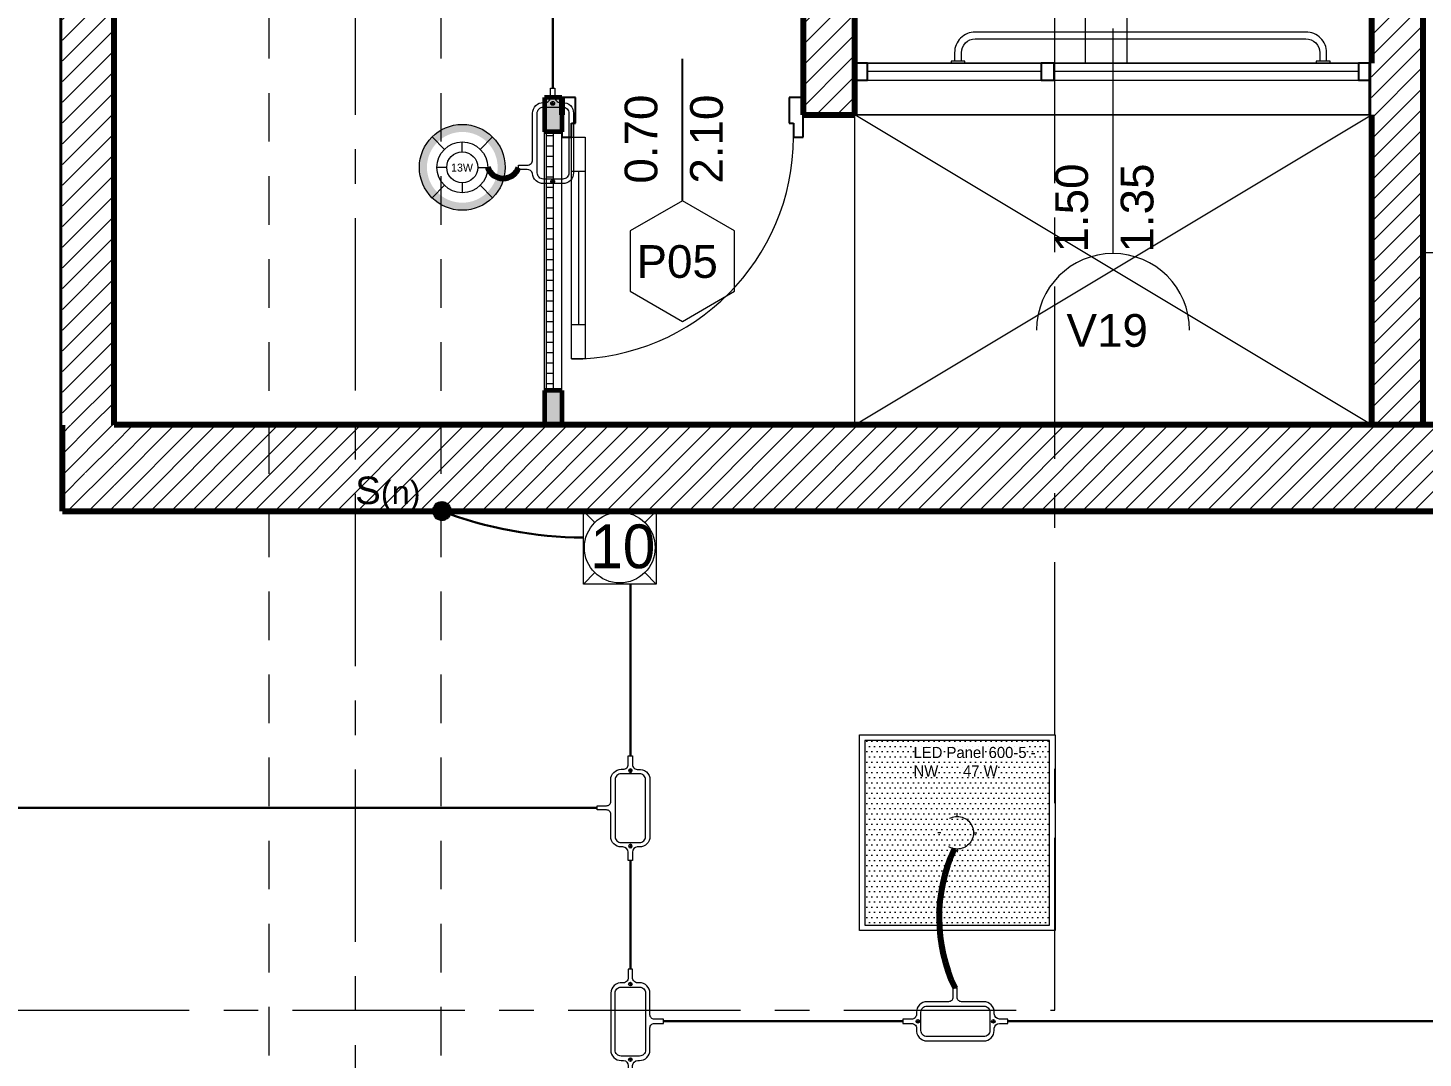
# Model space of a CAD drawing. Header units: inches. Extents: x -38 to 5698, y -33 to 92.
# Drawn here: x 413.37 to 417.42, y 9.862 to 12.852 of the extents above; entities that cross this region are included whole.
import ezdxf
from ezdxf.lldxf.tags import DXFTag

# ---------------------------------------------------------------- set-up
doc = ezdxf.new("R2010")
doc.units = ezdxf.units.IN
doc.header["$MEASUREMENT"] = 0
doc.set_wipeout_variables(frame=1)
for name, pattern in [('ACAD_ISO04W100', [30, 24, -3, 0, -3]), ('CONTINUA', [0]), ('DASHED', [0.75, 0.5, -0.25]), ('Hidden Line', [0.195611, 0.141111, -0.0545]), ('Punto & Raya', [0.65, 0.5, -0.075, 0, -0.075]), ('Rayas', [0.282222, 0.141111, -0.141111]), ('Wipeout_Contour', [1, 0, -1])]:
    doc.linetypes.add(name, pattern=pattern)
for name, color, linetype, lineweight in [('00 IE CKTO TOMAS', 111, 'Rayas', 18), ('01 IE LUM LED AD DN570C', 1, 'Continuous', 13), ('ALUMBRADO_CONDUIT', 30, 'CONDUIT1', 30), ('ALUMBRADO_PVC', 6, 'PVC1', 30), ('Bancas', 1, 'Continuous', 13), ('CABLEADO EXT.', 3, 'PVCSUBT', 30), ('Luminarias', 5, 'Continuous', 20), ('pulsador', 4, 'Continuous', 40), ('Simb_Alumbrado', 140, 'CONTINUA', 30)]:
    doc.layers.add(name, color=color, linetype=linetype, lineweight=lineweight)
for name, color, linetype in [('02 _ ARQ _ ALB _ Ejes Generales', 7, 'Continuous'), ('02 _ ARQ _ ZON _ Espacio.3D', 7, 'Continuous'), ('08 _ STR _ EXT _ 07 Losa Aligerada', 7, 'Continuous'), ('08 _ STR _ EXT _ 09 Vigas', 7, 'Continuous'), ('Acabado - Muros', 7, 'Continuous'), ('Dibujo 2D - General', 7, 'Continuous'), ('Estructura - 04 MURO', 7, 'Continuous'), ('Interior - Sanitarios', 7, 'Continuous'), ('Marcador - Secciones', 251, 'Continuous')]:
    doc.layers.add(name, color=color, linetype=linetype)
doc.styles.add('Annotative', font='arial.ttf')
doc.styles.add('Estilo_Generado_4', font='swisse.ttf')
doc.styles.add('{18b73a54-fa43-428c-adcb-c1c7bbdf2c84}', font='Simplex.shx')
tags = doc.linetypes.add('CONDUIT', pattern='A,1.5,-0.210535,["con",{18b73a54-fa43-428c-adcb-c1c7bbdf2c84},S=0.2,R=0,X=0,Y=-0.065594],-0.702384', length=2.412919).pattern_tags.tags
tags[6] = DXFTag(74, 10)
tags = doc.linetypes.add('CONDUIT1', pattern='A,1,-0.19772,["con",{18b73a54-fa43-428c-adcb-c1c7bbdf2c84},S=0.2,R=0,X=0,Y=-0.065594],-0.593642', length=1.791362).pattern_tags.tags
tags[6] = DXFTag(74, 10)
tags = doc.linetypes.add('PVC1', pattern='A,1,-0.19772,["PVC",{18b73a54-fa43-428c-adcb-c1c7bbdf2c84},S=0.13,R=0,X=0,Y=-0.061851],-0.507647', length=1.705367).pattern_tags.tags
tags[6] = DXFTag(74, 10)
tags = doc.linetypes.add('PVCSUBT', pattern='A,0.6,-0.3,0.6,-0.075691,["PVC",Standard,S=0.2,R=0,X=0,Y=-0.093724],-0.621005', length=2.196696).pattern_tags.tags
tags[10] = DXFTag(74, 10)
pattern_1 = [(45, (370.000046, 6e-09), (-0.030052038, 0.030052038), [])]

# ---------------------------------------------------------------- blocks, each defined once
blk = doc.blocks.new('*U270')
at = {"layer": 'Luminarias', "linetype": 'DASHED', "lineweight": 0, "ltscale": 0.05}
blk.add_lwpolyline([(0, -0.0045), (0, 0.0045)], dxfattribs=at)
blk = doc.blocks.new('*U271')
at = {"color": 0, "linetype": 'ByBlock', "lineweight": -2, "transparency": 16777216}
blk.add_blockref('*U270', (0, 0.05), dxfattribs=at)
for p, rotation in [((-0.05, 0), 90), ((0.05, 0), 269.9999999999999), ((0, -0.05), 180)]:
    blk.add_blockref('*U270', p, dxfattribs=dict(at, rotation=rotation))
blk = doc.blocks.new('PANEL LED 50W')
at = {"layer": 'Luminarias'}
h = blk.add_hatch(dxfattribs=at)
h.set_pattern_fill('DOTS', color=4, scale=0.009097)
h.set_pattern_definition([(0, (0, -2e-14), (0.0072206, 0.01444116), [0, -0.01444116])])
h.paths.add_polyline_path([(-0.2574, -0.2574), (0.2574, -0.2574), (0.2574, 0.2574), (-0.2574, 0.2574)])
h.paths.add_polyline_path([(-0.1296, 0.0974), (0.1849, 0.0974), (0.1849, 0.2469), (-0.1296, 0.2469)], flags=24)
at = {"layer": 'Luminarias', "color": 4, "lineweight": 0}
for points in [[(-0.2729, 0.2729), (0.2729, 0.2729), (0.2729, -0.2729), (-0.2729, -0.2729)], [(-0.2574, -0.2574), (0.2574, -0.2574), (0.2574, 0.2574), (-0.2574, 0.2574)]]:
    blk.add_lwpolyline(points, close=True, dxfattribs=at)
at = {"layer": 'Luminarias', "color": 4, "linetype": 'DASHED', "lineweight": 0, "ltscale": 0.01}
blk.add_circle((0, 0), 0.0455, dxfattribs=at)
at = {"color": 4}
blk.add_blockref('*U271', (0, 0), dxfattribs=at)
at = {"layer": 'Luminarias', "color": 4, "insert": (-0.1218, 0.2392), "char_height": 0.030929, "width": 0.382855, "attachment_point": 1}
blk.add_mtext('{\\Ftxt|c0;LED Panel 600-5 - NW      47 W}', dxfattribs=at)
blk = doc.blocks.new('lumin 47')
at = {"layer": 'ALUMBRADO_CONDUIT', "xscale": 1.041283452965173, "yscale": 1.041283452965173, "zscale": 1.041283452965173}
blk.add_blockref('PANEL LED 50W', (-76.251, 24.2433), dxfattribs=at)
blk = doc.blocks.new('LUM DN570C')
at = {"layer": '01 IE LUM LED AD DN570C'}
h = blk.add_hatch(color=256, dxfattribs=at)
edge = h.paths.add_edge_path()
edge.add_arc((0, 0), 0.1344, 0, 360)
edge = h.paths.add_edge_path(flags=17)
edge.add_arc((0, 0), 0.1108, 0, 360)
for p, q in [((-0.0561, 0.0563), (-0.0949, 0.0952)), ((0.0561, 0.0563), (0.0949, 0.0952)), ((-0.0561, -0.0563), (-0.0949, -0.0952)), ((0.0561, -0.0563), (0.0949, -0.0952))]:
    blk.add_line(p, q, dxfattribs=at)
at = {"layer": '01 IE LUM LED AD DN570C', "ltscale": 0.4}
for p, q in [((0, 0.0487), (0, 0.0795)), ((-0.0487, 0), (-0.0795, 0)), ((0.0487, 0), (0.0795, 0)), ((0, -0.0487), (0, -0.0795))]:
    blk.add_line(p, q, dxfattribs=at)
at = {"layer": '01 IE LUM LED AD DN570C'}
for radius in [0.1344, 0.0795]:
    blk.add_circle((0, 0), radius, dxfattribs=at)
at = {"layer": '01 IE LUM LED AD DN570C', "ltscale": 0.4}
blk.add_circle((0, 0), 0.0487, dxfattribs=at)
at = {"color": 1, "linetype": 'ByBlock', "lineweight": 80, "insert": (-0.0353, 0.0117), "char_height": 0.025, "width": 0.622217, "attachment_point": 1}
blk.add_mtext('13W ', dxfattribs=at)
blk = doc.blocks.new('oval t')
at = {"layer": 'Simb_Alumbrado', "lineweight": 13}
blk.add_lwpolyline([(0.0141, 0.0102, -0.414214), (0.0041, 0.0202), (0.0041, 0.0416), (-0.0056, 0.0416), (-0.0056, 0.0202, -0.414214), (-0.0156, 0.0102), (-0.0659, 0.0102, 0.414214), (-0.0899, -0.0138), (-0.0899, -0.0183, -0.414214), (-0.1019, -0.0303), (-0.1213, -0.0303), (-0.1213, -0.04), (-0.1016, -0.04, -0.451917), (-0.0897, -0.0535, 0.451917), (-0.0659, -0.0805), (0.0659, -0.0805, 0.414214), (0.0899, -0.0566), (0.0899, -0.0512, -0.398753), (0.1019, -0.0401), (0.1213, -0.0401), (0.1213, -0.0304), (0.1019, -0.0304, -0.368669), (0.0899, -0.0176), (0.0899, -0.0138, 0.414214), (0.0659, 0.0102), (0.0141, 0.0102)], format="xyb", dxfattribs=at)
blk.add_lwpolyline([(-0.0659, 0), (0.0659, 0, -0.414214), (0.0797, -0.0138), (0.0797, -0.0566, -0.414214), (0.0659, -0.0703), (-0.0659, -0.0703, -0.414214), (-0.0797, -0.0566), (-0.0797, -0.0138, -0.414214)], format="xyb", close=True, dxfattribs=at)
for points in [[(-0.0869, -0.031), (-0.0869, -0.0394)], [(0.0879, -0.031), (0.0879, -0.0394)], [(-0.0911, -0.0352), (-0.0828, -0.0352)], [(0.0837, -0.0352), (0.0921, -0.0352)]]:
    blk.add_lwpolyline(points, dxfattribs=at)
for centre in [(-0.0869, -0.0352), (0.0879, -0.0352)]:
    blk.add_circle(centre, 0.00419, dxfattribs=at)
blk = doc.blocks.new('CAJA OVAL TIPO L')
at = {"layer": 'Simb_Alumbrado', "lineweight": 13}
blk.add_lwpolyline([(-0.0491, -0.079), (-0.0491, -0.0343, -0.380413), (-0.0258, -0.0088), (-0.0258, -0.0088, 0.341426), (-0.0164, 0.0033), (-0.0164, 0.0236), (-0.0063, 0.0236), (-0.0063, 0.0033, 0.414214), (0.0063, -0.0092), (0.1138, -0.0092, -0.414214), (0.1388, -0.0343), (0.1388, -0.0382, 0.414214), (0.1513, -0.0508), (0.1716, -0.0508), (0.1716, -0.0609), (0.1513, -0.0609, 0.414214), (0.1388, -0.0734), (0.1388, -0.079, -0.414214), (0.1138, -0.104), (-0.0241, -0.104, -0.414214), (-0.0491, -0.079, 0.414214)], format="xyb", dxfattribs=at)
blk.add_lwpolyline([(-0.0241, -0.0199), (0.1138, -0.0199, -0.414214), (0.1282, -0.0343), (0.1282, -0.079, -0.414214), (0.1138, -0.0934), (-0.0241, -0.0934, -0.414214), (-0.0384, -0.079), (-0.0384, -0.0343, -0.414214)], format="xyb", close=True, dxfattribs=at)
for points in [[(-0.0483, -0.0558), (-0.0395, -0.0558)], [(-0.0439, -0.0514), (-0.0439, -0.0602)], [(0.1323, -0.0558), (0.1411, -0.0558)], [(0.1367, -0.0514), (0.1367, -0.0602)]]:
    blk.add_lwpolyline(points, dxfattribs=at)
for centre in [(-0.0439, -0.0558), (0.1367, -0.0558)]:
    blk.add_circle(centre, 0.00438, dxfattribs=at)
blk = doc.blocks.new('100x100x80 adosado')
at = {"layer": 'Simb_Alumbrado', "lineweight": 13}
blk.add_lwpolyline([(-0.0768, 0.0788), (0.0194, 0.0788), (0.0194, -0.0174), (-0.0768, -0.0174)], close=True, dxfattribs=at)
at = {"layer": 'Simb_Alumbrado', "lineweight": 9}
for points in [[(-0.0768, 0.0788), (-0.0618, 0.0638)], [(0.0043, 0.0638), (0.0194, 0.0788)], [(-0.0768, -0.0174), (-0.0618, -0.0023)], [(0.0043, -0.0023), (0.0194, -0.0174)]]:
    blk.add_lwpolyline(points, dxfattribs=at)
blk.add_circle((-0.0287, 0.0307), 0.0467, dxfattribs=at)
at = {"layer": 'Simb_Alumbrado', "lineweight": 9, "insert": (-0.0677, 0.0612), "char_height": 0.05773, "attachment_point": 1}
blk.add_mtext_dynamic_manual_height_columns('10', width=0.119989, gutter_width=12.5, heights=[0], dxfattribs=at)
blk = doc.blocks.new('pulsador')
at = {"layer": 'pulsador', "lineweight": 40}
h = blk.add_hatch(color=4, dxfattribs=at)
h.dxf.hatch_style = 1
h.paths.add_polyline_path([(246.2314, 46.0882, 1), (246.279, 46.0882, 1)])
h.paths.add_polyline_path([(246.2786, 46.0882, -1), (246.2317, 46.0882, -1)], flags=16)
h.paths.add_polyline_path([(246.271, 46.0882, -1), (246.2393, 46.0882, -1)], flags=0)
at = {"layer": 'pulsador'}
h = blk.add_hatch(color=4, dxfattribs=at)
h.dxf.hatch_style = 1
h.paths.add_polyline_path([(246.2393, 46.0882, 1), (246.271, 46.0882, 1)])
at = {"layer": 'pulsador', "color": 4, "lineweight": 50}
blk.add_circle((246.2552, 46.0882), 0.0238, dxfattribs=at)
at = {"layer": 'pulsador', "color": 4, "lineweight": 40}
blk.add_circle((246.2552, 46.0882), 0.0235, dxfattribs=at)
at = {"layer": 'pulsador', "color": 4}
blk.add_circle((246.2552, 46.0882), 0.0159, dxfattribs=at)

msp = doc.modelspace()

# ---------------------------------------------------------------- linework, layer by layer
at = {"layer": '02 _ ARQ _ ZON _ Espacio.3D', "color": 254, "linetype": 'Continuous', "lineweight": 0, "flags": 128}
msp.add_lwpolyline([(407.12, 16.5), (407.12, 8.1), (407.57, 8.1), (407.57, 7.7), (407.77, 7.7), (407.77, 7.3311), (413.67, 7.3311), (413.67, 7.7), (414.07, 7.7), (414.07, 8.1), (414.57, 8.1), (414.57, 7.35), (420.67, 7.35), (420.67, 7.7), (421.07, 7.7), (421.07, 8.1), (421.42, 8.1), (421.4199, 11.45), (413.47, 11.4499), (413.47, 17.35), (407.57, 17.3493), (407.57, 16.5)], close=True, dxfattribs=at)
at = {"layer": '02 _ ARQ _ ZON _ Espacio.3D', "color": 9, "linetype": 'Continuous', "lineweight": 5, "flags": 128}
for points in [[(413.62, 16.9), (413.62, 11.6999), (415.77, 11.7), (415.77, 12.6005), (415.62, 12.6005), (415.62, 16.1), (414.07, 16.1), (414.07, 16.9)], [(417.27, 12.7505), (417.27, 15.3872), (416.67, 15.3872), (416.67, 15.4622), (415.77, 15.4622), (415.77, 12.7505)], [(417.42, 14.9999), (417.42, 11.7), (421.32, 11.7), (421.32, 14.9999), (418.47, 14.9999), (418.47, 13.6749), (418.32, 13.6749), (418.32, 14.9999)]]:
    msp.add_lwpolyline(points, close=True, dxfattribs=at)
at = {"layer": '08 _ STR _ EXT _ 07 Losa Aligerada', "color": 254, "linetype": 'Continuous', "lineweight": 18, "flags": 128}
msp.add_lwpolyline([(415.77, 12.6005), (417.27, 12.6005), (417.27, 11.7), (415.77, 11.7)], close=True, dxfattribs=at)
at = {"layer": 'Acabado - Muros', "color": 7, "linetype": 'Continuous', "lineweight": 60}
msp.add_line((414.92, 12.6505), (414.87, 12.6505), dxfattribs=at)
at = {"layer": 'ALUMBRADO_CONDUIT', "color": 30, "lineweight": 30, "ltscale": 0.4, "true_color": 0xf26722}
for p, q in [((414.8935, 13.7392), (414.8935, 12.6771)), ((415.1189, 10.7398, 0), (415.1189, 11.2383)), ((412.6344, 10.5887, 0), (415.0226, 10.5887, 0)), ((415.1189, 10.1202, 0), (415.1189, 10.4356, 0)), ((415.2151, 9.9691, 0), (415.9102, 9.969)), ((416.2144, 9.969), (419.4047, 9.969))]:
    msp.add_line(p, q, dxfattribs=at)
at = {"layer": 'CABLEADO EXT.', "color": 3, "lineweight": 80}
for centre, radius, start, end in [((414.7493, 12.4628), 0.0472, 198.7141, 341.2859), ((416.4885, 10.2694), 0.4735, 155.0733, 205.5446)]:
    msp.add_arc(centre, radius, start, end, dxfattribs=at)
at = {"layer": 'Estructura - 04 MURO', "color": 165, "linetype": 'Continuous', "lineweight": 15}
for p, q in [((416.52, 12.1974), (416.52, 12.8505)), ((416.3113, 12.7255), (415.8075, 12.7255)), ((417.2325, 12.7255), (416.3488, 12.7255)), ((415.8075, 12.7005), (416.3113, 12.7005)), ((416.3488, 12.7005), (417.2325, 12.7005)), ((414.948, 11.8914), (414.948, 12.5355)), ((414.948, 12.5355), (414.988, 12.5355)), ((414.988, 12.5355), (414.988, 11.8914)), ((414.988, 12.4355), (414.948, 12.4355)), ((414.948, 11.9914), (414.988, 11.9914)), ((414.988, 11.8914), (414.948, 11.8914))]:
    msp.add_line(p, q, dxfattribs=at)
at = {"layer": 'Estructura - 04 MURO', "color": 152, "linetype": 'Continuous', "lineweight": 25}
msp.add_line((415.27, 12.3505), (415.27, 12.763), dxfattribs=at)
at = {"layer": 'Estructura - 04 MURO', "color": 165, "linetype": 'Continuous', "lineweight": 25}
for p, q in [((415.8075, 12.7005), (415.8075, 12.7505)), ((416.3488, 12.7505), (416.3113, 12.7505)), ((416.3113, 12.7505), (416.3113, 12.7005)), ((416.3488, 12.7005), (416.3488, 12.7505)), ((417.2325, 12.7505), (417.2325, 12.7005)), ((416.3113, 12.7005), (416.3488, 12.7005)), ((414.92, 12.6505), (414.92, 12.5355)), ((414.96, 12.6505), (414.92, 12.6505)), ((414.96, 12.5755), (414.96, 12.6505)), ((415.58, 12.6505), (415.58, 12.5755)), ((414.948, 12.5355), (414.948, 12.5755)), ((414.948, 12.5755), (414.96, 12.5755)), ((415.58, 12.5755), (415.592, 12.5755)), ((415.592, 12.5755), (415.592, 12.5355)), ((414.92, 12.5355), (414.948, 12.5355)), ((415.592, 12.5355), (415.62, 12.5355))]:
    msp.add_line(p, q, dxfattribs=at)
at = {"layer": 'Estructura - 04 MURO', "color": 7, "linetype": 'Continuous', "lineweight": 80}
msp.add_line((414.92, 12.6505), (414.92, 12.6005), dxfattribs=at)
at = {"layer": 'Estructura - 04 MURO', "color": 165, "linetype": 'Continuous', "lineweight": 15, "flags": 128}
msp.add_lwpolyline([(414.968, 12.4355), (414.968, 11.9914)], dxfattribs=at)
at = {"layer": 'Estructura - 04 MURO', "color": 251, "linetype": 'Continuous', "lineweight": 13, "flags": 128}
msp.add_lwpolyline([(415.27, 12.0005), (415.4216, 12.088), (415.4216, 12.263), (415.27, 12.3505), (415.1185, 12.263), (415.1185, 12.088)], close=True, dxfattribs=at)
msp.add_lwpolyline([(416.7419, 11.9755, 1), (416.2981, 11.9755)], format="xyb", dxfattribs=at)
at = {"layer": 'Estructura - 04 MURO', "color": 175, "linetype": 'Continuous', "lineweight": 15}
msp.add_arc((414.948, 12.5355), 0.644, 270, 0, dxfattribs=at)
at = {"layer": 'Interior - Sanitarios', "color": 205, "linetype": 'Continuous', "lineweight": 13}
for p, q in [((419.37, 12.2), (417.42, 12.2)), ((417.42, 12.2), (417.42, 11.7)), ((419.37, 11.7), (417.42, 11.7))]:
    msp.add_line(p, q, dxfattribs=at)
at = {"layer": 'Interior - Sanitarios', "color": 205, "linetype": 'Continuous', "lineweight": 13, "flags": 128}
msp.add_lwpolyline([(416.56, 12.9135), (416.56, 12.7505), (416.44, 12.7505), (416.44, 12.9135)], close=True, dxfattribs=at)
for points in [[(417.14, 12.7555), (417.14, 12.7805, 0.414214), (417.08, 12.8405), (416.12, 12.8405, 0.414214), (416.06, 12.7805), (416.06, 12.7555)], [(416.08, 12.7555), (416.08, 12.7805, -0.414214), (416.12, 12.8205), (417.08, 12.8205, -0.414214), (417.12, 12.7805), (417.12, 12.7555)]]:
    msp.add_lwpolyline(points, format="xyb", dxfattribs=at)
for points in [[(416.09, 12.7555), (416.05, 12.7555), (416.05, 12.7505), (416.09, 12.7505), (416.09, 12.7555)], [(417.15, 12.7555), (417.11, 12.7555), (417.11, 12.7505), (417.15, 12.7505), (417.15, 12.7555)]]:
    msp.add_lwpolyline(points, dxfattribs=at)
at = {"layer": 'Marcador - Secciones', "color": 251, "linetype": 'Punto & Raya', "lineweight": 13}
msp.add_line((374.9384, 10.0018), (416.3507, 10.0018), dxfattribs=at)

# ---------------------------------------------------------------- block references
msp.add_blockref('lumin 47', (492.3188, -13.7269))
at = {"layer": '01 IE LUM LED AD DN570C', "color": 1, "lineweight": 5, "xscale": 0.9263905751172247, "yscale": 0.9263905751172247, "zscale": 0.9263905751172247}
msp.add_blockref('LUM DN570C', (414.631, 12.4477), dxfattribs=at)
at = {"layer": 'Bancas', "color": 252, "true_color": 0x939598, "yscale": 1.253906979044094, "zscale": 1.253906979044094}
for p, xscale, rotation in [((415.0748, 10.5877, 0), -1.253906979044094, 90), ((415.163, 9.9681, 0), 1.253906979044094, 270)]:
    msp.add_blockref('oval t', p, dxfattribs=dict(at, xscale=xscale, rotation=rotation))
at = {"layer": 'Bancas', "color": 252, "true_color": 0x939598, "xscale": 1.253906979044094, "yscale": 1.253906979044094, "zscale": 1.253906979044094}
msp.add_blockref('oval t', (416.0623, 10.0131), dxfattribs=at)

# ---------------------------------------------------------------- texts
at = {"layer": 'Estructura - 04 MURO', "color": 251, "lineweight": 25, "char_height": 0.095, "attachment_point": 7, "rotation": 90, "style": 'Estilo_Generado_4'}
for s, insert in [('\\A1;{\\pql;\\pt0;\\fSwis721 Ex BT|b0|i0|c0|p34;0.70\\fSwis721 Ex BT|b0|i0|c0|p34;\\A1{\\H.66x;\\S^  ;}\\fSwis721 Ex BT|b0|i0|c0|p34;\\fSwis721 Ex BT|b0|i0|c0|p34;}', (415.225, 12.4005)), ('\\A1;{\\pql;\\pt0;\\fSwis721 Ex BT|b0|i0|c0|p34;2.10\\fSwis721 Ex BT|b0|i0|c0|p34;\\A1{\\H.66x;\\S^  ;}\\fSwis721 Ex BT|b0|i0|c0|p34;\\fSwis721 Ex BT|b0|i0|c0|p34;}', (415.415, 12.4005)), ('\\A1;{\\pql;\\pt0;\\fSwis721 Ex BT|b0|i0|c0|p34;1.50\\fSwis721 Ex BT|b0|i0|c0|p34;\\A1{\\H.66x;\\S^  ;}\\fSwis721 Ex BT|b0|i0|c0|p34;\\fSwis721 Ex BT|b0|i0|c0|p34;}', (416.475, 12.2005)), ('\\A1;{\\pql;\\pt0;\\fSwis721 Ex BT|b0|i0|c0|p34;1.35\\fSwis721 Ex BT|b0|i0|c0|p34;\\A1{\\H.66x;\\S^  ;}\\fSwis721 Ex BT|b0|i0|c0|p34;\\fSwis721 Ex BT|b0|i0|c0|p34;}', (416.665, 12.2005))]:
    msp.add_mtext(s, dxfattribs=dict(at, insert=insert))
at = {"layer": 'Estructura - 04 MURO', "color": 251, "lineweight": 25, "char_height": 0.095, "attachment_point": 7, "style": 'Estilo_Generado_4'}
for s, insert in [('\\A1;{\\pql;\\pt0;\\fSwis721 Ex BT|b0|i0|c0|p34;P05\\fSwis721 Ex BT|b0|i0|c0|p34;\\fSwis721 Ex BT|b0|i0|c0|p34;\\fSwis721 Ex BT|b0|i0|c0|p34;}', (415.1367, 12.1255)), ('\\A1;{\\pql;\\pt0;\\fSwis721 Ex BT|b0|i0|c0|p34;V19\\fSwis721 Ex BT|b0|i0|c0|p34;\\fSwis721 Ex BT|b0|i0|c0|p34;\\fSwis721 Ex BT|b0|i0|c0|p34;}', (416.385, 11.9254))]:
    msp.add_mtext(s, dxfattribs=dict(at, insert=insert))

# ---------------------------------------------------------------- next in the draw order: wipeouts: each hides what was drawn before it
at = {"color": 254, "linetype": 'Wipeout_Contour', "lineweight": 0, "ltscale": 13044.615362}
msp.add_wipeout([(414.87, 12.5505), (414.87, 11.7999), (414.92, 11.7999), (414.92, 12.5505)], dxfattribs=at).dxf.layer = 'Acabado - Muros'
at = {"color": 254, "linetype": 'Wipeout_Contour', "lineweight": 0, "ltscale": 9785.43996}
msp.add_wipeout([(415.77, 12.7505), (415.62, 12.6005), (415.77, 12.6005)], dxfattribs=at).dxf.layer = 'Estructura - 04 MURO'
at = {"color": 254, "linetype": 'Wipeout_Contour', "lineweight": 0, "ltscale": 13054.282918}
msp.add_wipeout([(417.27, 12.7505), (417.27, 12.6005), (417.35, 12.6005), (417.35, 12.7505)], dxfattribs=at).dxf.layer = 'Estructura - 04 MURO'
at = {"color": 254, "linetype": 'Wipeout_Contour', "lineweight": 0, "ltscale": 9779.832173}
msp.add_wipeout([(413.47, 11.4499), (413.62, 11.6999), (413.47, 11.6999)], dxfattribs=at).dxf.layer = 'Estructura - 04 MURO'

# ---------------------------------------------------------------- next in the draw order: hatches: boundary and pattern name
at = {"layer": 'Estructura - 04 MURO', "linetype": 'Continuous', "lineweight": 5}
h = msp.add_hatch(dxfattribs=at)
h.set_pattern_fill('LADRILLO_COMÚN_0002', color=252, style=0, pattern_type=2)
h.set_pattern_definition(pattern_1)
h.paths.add_polyline_path([(415.77, 12.7505), (415.62, 12.6005), (415.77, 12.6005)])
h = msp.add_hatch(dxfattribs=at)
h.set_pattern_fill('LADRILLO_COMÚN_0002', color=252, style=0, pattern_type=2)
h.set_pattern_definition(pattern_1)
h.paths.add_polyline_path([(417.27, 12.7505), (417.27, 12.6005), (417.35, 12.6005), (417.35, 12.7505)])
h = msp.add_hatch(dxfattribs=at)
h.set_pattern_fill('LADRILLO_COMÚN_0002', color=252, style=0, pattern_type=2)
h.set_pattern_definition(pattern_1)
h.paths.add_polyline_path([(413.47, 11.4499), (413.62, 11.6999), (413.47, 11.6999)])

# ---------------------------------------------------------------- next in the draw order: linework, layer by layer
at = {"layer": 'Acabado - Muros', "color": 7, "linetype": 'Continuous', "lineweight": 60}
msp.add_line((414.92, 12.6505), (414.92, 12.5505), dxfattribs=at)
at = {"layer": 'Acabado - Muros', "color": 251, "linetype": 'Continuous', "lineweight": 13, "flags": 128}
for points in [[(414.87, 11.7999), (414.87, 12.5505)], [(414.92, 11.7999), (414.92, 12.5505)]]:
    msp.add_lwpolyline(points, dxfattribs=at)
at = {"layer": 'Estructura - 04 MURO', "color": 165, "linetype": 'Continuous', "lineweight": 25}
for p, q in [((417.27, 12.7505), (417.2325, 12.7505)), ((417.2325, 12.7005), (417.27, 12.7005))]:
    msp.add_line(p, q, dxfattribs=at)
at = {"layer": 'Estructura - 04 MURO', "color": 7, "linetype": 'Continuous', "lineweight": 80}
msp.add_line((417.27, 12.6005), (417.27, 12.7505), dxfattribs=at)
msp.add_line((417.27, 12.6005), (417.27, 12.7505), dxfattribs=at)
at = {"layer": 'Estructura - 04 MURO', "color": 7, "linetype": 'Continuous', "lineweight": 80, "flags": 128}
for points in [[(417.35, 12.7505), (417.27, 12.7505)], [(417.35, 12.6005), (417.35, 12.7505)], [(417.27, 12.6005), (417.35, 12.6005)]]:
    msp.add_lwpolyline(points, dxfattribs=at)

# ---------------------------------------------------------------- next in the draw order: wipeouts: each hides what was drawn before it
at = {"color": 254, "linetype": 'Wipeout_Contour', "lineweight": 0, "ltscale": 13044.575362}
msp.add_wipeout([(414.875, 12.5505), (414.875, 11.7999), (414.895, 11.7999), (414.895, 12.5505)], dxfattribs=at).dxf.layer = 'Acabado - Muros'
at = {"color": 254, "linetype": 'Wipeout_Contour', "lineweight": 0, "ltscale": 9786.294422}
msp.add_wipeout([(415.62, 12.6005), (415.77, 12.7505), (415.62, 12.7505)], dxfattribs=at).dxf.layer = 'Estructura - 04 MURO'
at = {"color": 254, "linetype": 'Wipeout_Contour', "lineweight": 0, "ltscale": 9778.97774}
msp.add_wipeout([(413.62, 11.6999), (413.47, 11.4499), (413.62, 11.4499)], dxfattribs=at).dxf.layer = 'Estructura - 04 MURO'

# ---------------------------------------------------------------- next in the draw order: hatches: boundary and pattern name
at = {"layer": 'Acabado - Muros', "linetype": 'Continuous', "lineweight": 0}
msp.add_hatch(color=254, dxfattribs=at).paths.add_polyline_path([(414.87, 12.5505), (414.92, 12.5505), (414.92, 12.6505), (414.87, 12.6505)])
h = msp.add_hatch(dxfattribs=at)
h.set_pattern_fill('CONTRACHAPADO_0002', color=254, style=0, pattern_type=2)
h.set_pattern_definition([(0, (370.000046, 6e-09), (0, 0.030000001), [])])
h.paths.add_polyline_path([(414.875, 12.5505), (414.875, 11.7999), (414.895, 11.7999), (414.895, 12.5505)])
at = {"layer": 'Estructura - 04 MURO', "linetype": 'Continuous', "lineweight": 5}
h = msp.add_hatch(dxfattribs=at)
h.set_pattern_fill('LADRILLO_COMÚN_0002', color=252, style=0, pattern_type=2)
h.set_pattern_definition(pattern_1)
h.paths.add_polyline_path([(415.62, 12.6005), (415.77, 12.7505), (415.62, 12.7505)])
h = msp.add_hatch(dxfattribs=at)
h.set_pattern_fill('LADRILLO_COMÚN_0002', color=252, style=0, pattern_type=2)
h.set_pattern_definition(pattern_1)
h.paths.add_polyline_path([(413.62, 11.6999), (413.47, 11.4499), (413.62, 11.4499)])

# ---------------------------------------------------------------- next in the draw order: linework, layer by layer
at = {"layer": 'Acabado - Muros', "color": 7, "linetype": 'Continuous', "lineweight": 60}
for p, q in [((414.87, 12.6505), (414.87, 12.5505)), ((414.92, 12.5505), (414.87, 12.5505)), ((414.92, 11.7999), (414.87, 11.7999))]:
    msp.add_line(p, q, dxfattribs=at)
at = {"layer": 'Acabado - Muros', "color": 7, "linetype": 'Continuous', "lineweight": 13, "flags": 128}
msp.add_lwpolyline([(414.875, 12.5505), (414.895, 12.5505), (414.895, 11.7999), (414.875, 11.7999)], close=True, dxfattribs=at)
at = {"layer": 'Estructura - 04 MURO', "color": 165, "linetype": 'Continuous', "lineweight": 25}
for p, q in [((415.77, 12.7005), (415.8075, 12.7005)), ((415.62, 12.6505), (415.58, 12.6505)), ((415.62, 12.5355), (415.62, 12.6505))]:
    msp.add_line(p, q, dxfattribs=at)
at = {"layer": 'Estructura - 04 MURO', "color": 7, "linetype": 'Continuous', "lineweight": 80}
msp.add_line((415.62, 12.6505), (415.62, 12.6005), dxfattribs=at)
at = {"layer": 'Estructura - 04 MURO', "color": 165, "linetype": 'Continuous', "lineweight": 15}
msp.add_line((417.27, 12.6005), (415.77, 12.6005), dxfattribs=at)
at = {"layer": 'Estructura - 04 MURO', "color": 7, "linetype": 'Continuous', "lineweight": 80, "flags": 128}
for points in [[(413.47, 11.4499), (413.47, 16.9)], [(415.62, 12.6005), (415.77, 12.6005)]]:
    msp.add_lwpolyline(points, dxfattribs=at)

# ---------------------------------------------------------------- next in the draw order: block references
at = {"layer": 'ALUMBRADO_CONDUIT', "linetype": 'CONDUIT', "lineweight": 30, "xscale": 1.253906979044094, "yscale": 1.253906979044094, "zscale": 1.253906979044094, "rotation": 90}
msp.add_blockref('CAJA OVAL TIPO L', (414.8235, 12.4619), dxfattribs=at)

# ---------------------------------------------------------------- next in the draw order: wipeouts: each hides what was drawn before it
at = {"color": 254, "linetype": 'Wipeout_Contour', "lineweight": 0, "ltscale": 13047.853723}
msp.add_wipeout([(415.62, 16.1), (415.62, 12.7505), (415.77, 12.7505), (415.77, 16.1)], dxfattribs=at).dxf.layer = 'Estructura - 04 MURO'

# ---------------------------------------------------------------- next in the draw order: hatches: boundary and pattern name
at = {"layer": 'Estructura - 04 MURO', "linetype": 'Continuous', "lineweight": 5}
h = msp.add_hatch(dxfattribs=at)
h.set_pattern_fill('LADRILLO_COMÚN_0002', color=252, style=0, pattern_type=2)
h.set_pattern_definition(pattern_1)
h.paths.add_polyline_path([(415.62, 16.1), (415.62, 12.7505), (415.77, 12.7505), (415.77, 16.1)])

# ---------------------------------------------------------------- next in the draw order: linework, layer by layer
at = {"layer": 'Estructura - 04 MURO', "color": 7, "linetype": 'Continuous', "lineweight": 80}
msp.add_line((415.77, 12.6005), (415.77, 12.7505), dxfattribs=at)
msp.add_line((415.77, 12.6005), (415.77, 12.7505), dxfattribs=at)
at = {"layer": 'Estructura - 04 MURO', "color": 165, "linetype": 'Continuous', "lineweight": 15}
msp.add_line((417.27, 12.7505), (415.77, 12.7505), dxfattribs=at)
at = {"layer": 'Estructura - 04 MURO', "color": 165, "linetype": 'Continuous', "lineweight": 25}
msp.add_line((415.8075, 12.7505), (415.77, 12.7505), dxfattribs=at)
at = {"layer": 'Estructura - 04 MURO', "color": 7, "linetype": 'Continuous', "lineweight": 80, "flags": 128}
for points in [[(415.62, 16.1), (415.62, 12.6505)], [(415.77, 12.7505), (415.77, 15.3872)]]:
    msp.add_lwpolyline(points, dxfattribs=at)

# ---------------------------------------------------------------- next in the draw order: wipeouts: each hides what was drawn before it
at = {"color": 254, "linetype": 'Wipeout_Contour', "lineweight": 0, "ltscale": 13054.437197}
msp.add_wipeout([(417.27, 15.3872), (417.27, 11.45), (417.42, 11.45), (417.42, 15.3872)], dxfattribs=at).dxf.layer = 'Estructura - 04 MURO'

# ---------------------------------------------------------------- next in the draw order: hatches: boundary and pattern name
at = {"layer": 'Estructura - 04 MURO', "linetype": 'Continuous', "lineweight": 5}
h = msp.add_hatch(dxfattribs=at)
h.set_pattern_fill('LADRILLO_COMÚN_0002', color=252, style=0, pattern_type=2)
h.set_pattern_definition(pattern_1)
h.paths.add_polyline_path([(417.27, 15.3872), (417.27, 11.45), (417.42, 11.45), (417.42, 15.3872)])

# ---------------------------------------------------------------- next in the draw order: linework, layer by layer
at = {"layer": 'Estructura - 04 MURO', "color": 7, "linetype": 'Continuous', "lineweight": 80, "flags": 128}
for points in [[(417.27, 15.3872), (417.27, 12.7505)], [(417.42, 11.45), (417.42, 14.9999)], [(417.27, 12.6005), (417.27, 11.45)], [(417.27, 11.45), (417.42, 11.45)]]:
    msp.add_lwpolyline(points, dxfattribs=at)

# ---------------------------------------------------------------- next in the draw order: wipeouts: each hides what was drawn before it
at = {"color": 254, "linetype": 'Wipeout_Contour', "lineweight": 0, "ltscale": 13054.906544}
msp.add_wipeout([(421.32, 11.7), (413.62, 11.6999), (413.62, 11.4499), (421.32, 11.45)], dxfattribs=at).dxf.layer = 'Estructura - 04 MURO'

# ---------------------------------------------------------------- next in the draw order: hatches: boundary and pattern name
at = {"layer": 'Acabado - Muros', "linetype": 'Continuous', "lineweight": 0}
msp.add_hatch(color=254, dxfattribs=at).paths.add_polyline_path([(414.87, 11.7999), (414.87, 11.6999), (414.92, 11.6999), (414.92, 11.7999)])
at = {"layer": 'Estructura - 04 MURO', "linetype": 'Continuous', "lineweight": 5}
h = msp.add_hatch(dxfattribs=at)
h.set_pattern_fill('LADRILLO_COMÚN_0002', color=252, style=0, pattern_type=2)
h.set_pattern_definition(pattern_1)
h.paths.add_polyline_path([(421.32, 11.7), (413.62, 11.6999), (413.62, 11.4499), (421.32, 11.45)])

# ---------------------------------------------------------------- next in the draw order: linework, layer by layer
at = {"layer": '02 _ ARQ _ ALB _ Ejes Generales', "color": 251, "linetype": 'Punto & Raya', "lineweight": 13}
msp.add_line((414.32, 45.9), (414.32, 2.05), dxfattribs=at)
at = {"layer": '08 _ STR _ EXT _ 09 Vigas', "color": 251, "linetype": 'Hidden Line', "lineweight": 13}
for p, q in [((414.07, 7.7), (414.07, 16.9)), ((414.57, 7.7), (414.57, 16.9))]:
    msp.add_line(p, q, dxfattribs=at)
at = {"layer": 'Acabado - Muros', "color": 7, "linetype": 'Continuous', "lineweight": 60}
for p, q in [((414.87, 11.7999), (414.87, 11.6999)), ((414.92, 11.7999), (414.92, 11.6999)), ((414.92, 11.6999), (414.87, 11.6999))]:
    msp.add_line(p, q, dxfattribs=at)
at = {"layer": 'ALUMBRADO_PVC', "linetype": 'PVC1', "ltscale": 0.4}
msp.add_arc((414.9909, 12.5633), 1.1903, 249.2946, 269.5885, dxfattribs=at)
at = {"layer": 'Dibujo 2D - General', "color": 252, "linetype": 'ACAD_ISO04W100', "lineweight": 13}
for p, q in [((415.77, 11.7), (417.27, 12.6005)), ((417.27, 11.7), (415.77, 12.6005))]:
    msp.add_line(p, q, dxfattribs=at)
at = {"layer": 'Estructura - 04 MURO', "color": 7, "linetype": 'Continuous', "lineweight": 80, "flags": 128}
for points in [[(421.32, 11.7), (413.62, 11.6999)], [(413.47, 11.4499), (421.57, 11.45)]]:
    msp.add_lwpolyline(points, dxfattribs=at)
at = {"layer": 'Marcador - Secciones', "color": 251, "linetype": 'Punto & Raya', "lineweight": 13}
msp.add_line((416.3507, 10.0018), (416.3507, 17.4928), dxfattribs=at)

# ---------------------------------------------------------------- next in the draw order: block references
at = {"color": 4, "lineweight": 40}
msp.add_blockref('pulsador', (168.3166, -34.6382, 0), dxfattribs=at)
at = {"layer": 'ALUMBRADO_CONDUIT', "linetype": 'PVC1', "lineweight": 35, "xscale": 2.199856799627834, "yscale": 2.199856799627834, "zscale": 2.199856799627834}
msp.add_blockref('100x100x80 adosado', (415.1513, 11.2765), dxfattribs=at)

# ---------------------------------------------------------------- next in the draw order: texts
at = {"layer": '00 IE CKTO TOMAS', "insert": (414.32, 11.4499), "char_height": 0.08, "width": 0.768045, "attachment_point": 7, "style": 'Annotative'}
msp.add_mtext('S{\\H0.84375x;(n)}', dxfattribs=at)

# ---------------------------------------------------------------- next in the draw order: wipeouts: each hides what was drawn before it
at = {"color": 254, "linetype": 'Wipeout_Contour', "lineweight": 0, "ltscale": 13039.254026}
msp.add_wipeout([(413.62, 11.6999), (413.62, 16.9), (413.47, 16.9), (413.47, 11.6999)], dxfattribs=at).dxf.layer = 'Estructura - 04 MURO'

# ---------------------------------------------------------------- next in the draw order: hatches: boundary and pattern name
at = {"layer": 'Estructura - 04 MURO', "linetype": 'Continuous', "lineweight": 5}
h = msp.add_hatch(dxfattribs=at)
h.set_pattern_fill('LADRILLO_COMÚN_0002', color=252, style=0, pattern_type=2)
h.set_pattern_definition(pattern_1)
h.paths.add_polyline_path([(413.62, 11.6999), (413.62, 16.9), (413.47, 16.9), (413.47, 11.6999)])

# ---------------------------------------------------------------- next in the draw order: linework, layer by layer
at = {"layer": 'Estructura - 04 MURO', "color": 7, "linetype": 'Continuous', "lineweight": 80, "flags": 128}
msp.add_lwpolyline([(413.62, 11.6999), (413.62, 16.9)], dxfattribs=at)

doc.saveas('drawing.dxf')
